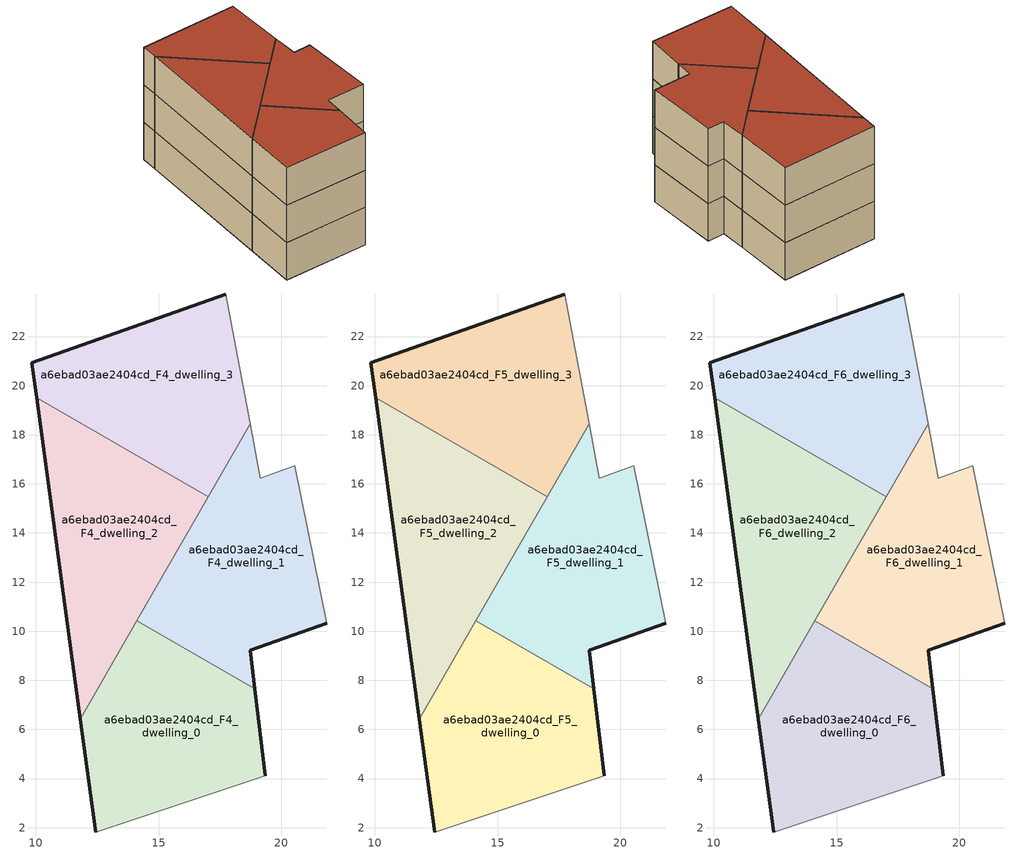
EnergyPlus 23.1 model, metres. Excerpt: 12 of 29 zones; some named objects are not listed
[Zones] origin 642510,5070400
a6ebad03ae2404cd_F4_dwelling_0
 floor to a6ebad03ae2404cd_F3_dwelling_0 (EU_floor_Construction): 19.34,4.12 18.93,7.66 14.12,10.42 11.81,6.4 12.44,1.82 z12
 wall outside (EU_wall_Construction): 12.44,1.82 11.81,6.4 / 18.93,7.66 19.34,4.12 z12:15
 wall to a6ebad03ae2404cd_F4_dwelling_1 (EU_wall_Construction): 14.12,10.42 18.93,7.66 z12:15
 wall adiabatic (EU_wall_Construction): 19.34,4.12 12.44,1.82 z12:15
 wall to a6ebad03ae2404cd_F4_dwelling_2 (EU_wall_Construction): 11.81,6.4 14.12,10.42 z12:15
a6ebad03ae2404cd_F4_dwelling_1
 floor to a6ebad03ae2404cd_F3_dwelling_1 (EU_floor_Construction): 21.84,10.32 20.55,16.73 19.15,16.23 18.73,18.45 14.12,10.42 18.93,7.66 18.74,9.22 z12
 wall outside (EU_wall_Construction): 21.84,10.32 18.74,9.22 18.93,7.66 z12:15
 wall adiabatic (EU_wall_Construction): 18.73,18.45 19.15,16.23 20.55,16.73 21.84,10.32 z12:15
 wall to a6ebad03ae2404cd_F4_dwelling_3 (EU_wall_Construction): 17.03,15.48 18.73,18.45 z12:15
 wall to a6ebad03ae2404cd_F4_dwelling_2 (EU_wall_Construction): 14.12,10.42 17.03,15.48 z12:15
a6ebad03ae2404cd_F4_dwelling_2
 floor to a6ebad03ae2404cd_F3_dwelling_2 (EU_floor_Construction): 11.81,6.4 17.03,15.48 10.03,19.5 z12
 wall outside (EU_wall_Construction): 11.81,6.4 10.03,19.5 z12:15
 wall to a6ebad03ae2404cd_F4_dwelling_3 (EU_wall_Construction): 10.03,19.5 17.03,15.48 z12:15
a6ebad03ae2404cd_F4_dwelling_3
 floor to a6ebad03ae2404cd_F3_dwelling_3 (EU_floor_Construction): 17.03,15.48 18.73,18.45 17.75,23.74 9.84,20.94 10.03,19.5 z12
 wall outside (EU_wall_Construction): 10.03,19.5 9.84,20.94 17.75,23.74 z12:15
 wall adiabatic (EU_wall_Construction): 17.75,23.74 18.73,18.45 z12:15
a6ebad03ae2404cd_F5_dwelling_0
 floor to a6ebad03ae2404cd_F4_dwelling_0 (EU_floor_Construction): 19.34,4.12 18.93,7.66 14.12,10.42 11.81,6.4 12.44,1.82 z15
 wall outside (EU_wall_Construction): 12.44,1.82 11.81,6.4 / 18.93,7.66 19.34,4.12 z15:18
 wall to a6ebad03ae2404cd_F5_dwelling_1 (EU_wall_Construction): 14.12,10.42 18.93,7.66 z15:18
 wall adiabatic (EU_wall_Construction): 19.34,4.12 12.44,1.82 z15:18
 wall to a6ebad03ae2404cd_F5_dwelling_2 (EU_wall_Construction): 11.81,6.4 14.12,10.42 z15:18
a6ebad03ae2404cd_F5_dwelling_1
 floor to a6ebad03ae2404cd_F4_dwelling_1 (EU_floor_Construction): 21.84,10.32 20.55,16.73 19.15,16.23 18.73,18.45 14.12,10.42 18.93,7.66 18.74,9.22 z15
 wall outside (EU_wall_Construction): 21.84,10.32 18.74,9.22 18.93,7.66 z15:18
 wall adiabatic (EU_wall_Construction): 18.73,18.45 19.15,16.23 20.55,16.73 21.84,10.32 z15:18
 wall to a6ebad03ae2404cd_F5_dwelling_3 (EU_wall_Construction): 17.03,15.48 18.73,18.45 z15:18
 wall to a6ebad03ae2404cd_F5_dwelling_2 (EU_wall_Construction): 14.12,10.42 17.03,15.48 z15:18
a6ebad03ae2404cd_F5_dwelling_2
 floor to a6ebad03ae2404cd_F4_dwelling_2 (EU_floor_Construction): 11.81,6.4 17.03,15.48 10.03,19.5 z15
 wall outside (EU_wall_Construction): 11.81,6.4 10.03,19.5 z15:18
 wall to a6ebad03ae2404cd_F5_dwelling_3 (EU_wall_Construction): 10.03,19.5 17.03,15.48 z15:18
a6ebad03ae2404cd_F5_dwelling_3
 floor to a6ebad03ae2404cd_F4_dwelling_3 (EU_floor_Construction): 17.03,15.48 18.73,18.45 17.75,23.74 9.84,20.94 10.03,19.5 z15
 wall outside (EU_wall_Construction): 10.03,19.5 9.84,20.94 17.75,23.74 z15:18
 wall adiabatic (EU_wall_Construction): 17.75,23.74 18.73,18.45 z15:18
a6ebad03ae2404cd_F6_dwelling_0
 floor to a6ebad03ae2404cd_F5_dwelling_0 (EU_floor_Construction): 19.34,4.12 18.93,7.66 14.12,10.42 11.81,6.4 12.44,1.82 z18
 wall outside (EU_wall_Construction): 12.44,1.82 11.81,6.4 / 18.93,7.66 19.34,4.12 z18:21
 wall to a6ebad03ae2404cd_F6_dwelling_1 (EU_wall_Construction): 14.12,10.42 18.93,7.66 z18:21
 wall adiabatic (EU_wall_Construction): 19.34,4.12 12.44,1.82 z18:21
 wall to a6ebad03ae2404cd_F6_dwelling_2 (EU_wall_Construction): 11.81,6.4 14.12,10.42 z18:21
 roof outside (EU_roof_Construction): 18.93,7.66 19.34,4.12 12.44,1.82 11.81,6.4 14.12,10.42 z21
a6ebad03ae2404cd_F6_dwelling_1
 floor to a6ebad03ae2404cd_F5_dwelling_1 (EU_floor_Construction): 21.84,10.32 20.55,16.73 19.15,16.23 18.73,18.45 14.12,10.42 18.93,7.66 18.74,9.22 z18
 wall outside (EU_wall_Construction): 21.84,10.32 18.74,9.22 18.93,7.66 z18:21
 wall adiabatic (EU_wall_Construction): 18.73,18.45 19.15,16.23 20.55,16.73 21.84,10.32 z18:21
 wall to a6ebad03ae2404cd_F6_dwelling_3 (EU_wall_Construction): 17.03,15.48 18.73,18.45 z18:21
 wall to a6ebad03ae2404cd_F6_dwelling_2 (EU_wall_Construction): 14.12,10.42 17.03,15.48 z18:21
 roof outside (EU_roof_Construction): 20.55,16.73 21.84,10.32 18.74,9.22 18.93,7.66 14.12,10.42 18.73,18.45 19.15,16.23 z21
a6ebad03ae2404cd_F6_dwelling_2
 floor to a6ebad03ae2404cd_F5_dwelling_2 (EU_floor_Construction): 11.81,6.4 17.03,15.48 10.03,19.5 z18
 wall outside (EU_wall_Construction): 11.81,6.4 10.03,19.5 z18:21
 wall to a6ebad03ae2404cd_F6_dwelling_3 (EU_wall_Construction): 10.03,19.5 17.03,15.48 z18:21
 roof outside (EU_roof_Construction): 17.03,15.48 11.81,6.4 10.03,19.5 z21
a6ebad03ae2404cd_F6_dwelling_3
 floor to a6ebad03ae2404cd_F5_dwelling_3 (EU_floor_Construction): 17.03,15.48 18.73,18.45 17.75,23.74 9.84,20.94 10.03,19.5 z18
 wall outside (EU_wall_Construction): 10.03,19.5 9.84,20.94 17.75,23.74 z18:21
 wall adiabatic (EU_wall_Construction): 17.75,23.74 18.73,18.45 z18:21
 roof outside (EU_roof_Construction): 17.75,23.74 18.73,18.45 17.03,15.48 10.03,19.5 9.84,20.94 z21
[Building]
EU S2 Campaign: North Axis=0; Terrain=City; Solar Distribution=FullExterior
[Site:Location]
Lyon-Bron: Latitude=45.75; Longitude=5; Time Zone=1; Elevation=198
[SizingPeriod:WeatherFileDays]
AnnualSizingPeriod: Begin Month=1; Begin Day of Month=1; End Month=12; End Day of Month=31; Day of Week for Start Day=Monday; Use Weather File Daylight Saving Period=No; Use Weather File Rain and Snow Indicators=No
[MATERIAL]
EU_InternalMass_Material: Roughness=MediumRough; Thickness=0.1; Conductivity=1; Density=1800; Specific Heat=900; Thermal Absorptance=0.9; Solar Absorptance=0.7; Visible Absorptance=0.7
[MATERIAL:NOMASS] Roughness=MediumRough; Thermal Absorptance=0.9; Solar Absorptance=0.7; Visible Absorptance=0.7
Name | Thermal Resistance
EU_wall_NoMass | 0.776494
EU_roof_NoMass | 0.486893
EU_floor_NoMass | 0.421597
[CONSTRUCTION]
EU_wall_Construction: EU_wall_NoMass
EU_roof_Construction: EU_roof_NoMass
EU_floor_Construction: EU_floor_NoMass
EU_InternalMass_Construction: EU_InternalMass_Material
[ZONE] Type=1; Multiplier=1; Ceiling Height=autocalculate; Floor Area=autocalculate; Part of Total Floor Area=Yes
Name | Volume
a6ebad03ae2404cd_F4_dwelling_0; a6ebad03ae2404cd_F5_dwelling_0; a6ebad03ae2404cd_F6_dwelling_0 | 126.617
a6ebad03ae2404cd_F4_dwelling_1; a6ebad03ae2404cd_F5_dwelling_1; a6ebad03ae2404cd_F6_dwelling_1 | 126.619
a6ebad03ae2404cd_F4_dwelling_2; a6ebad03ae2404cd_F5_dwelling_2; a6ebad03ae2404cd_F6_dwelling_2 | 126.627
a6ebad03ae2404cd_F4_dwelling_3; a6ebad03ae2404cd_F5_dwelling_3; a6ebad03ae2404cd_F6_dwelling_3 | 126.633
[INTERNALMASS] Construction=EU_InternalMass_Construction
Name | Zone or ZoneList | Surface Area
a6ebad03ae2404cd_F4_dwelling_0_EU_InternalMass | a6ebad03ae2404cd_F4_dwelling_0 | 42.2059
a6ebad03ae2404cd_F4_dwelling_1_EU_InternalMass | a6ebad03ae2404cd_F4_dwelling_1 | 42.2057
a6ebad03ae2404cd_F4_dwelling_2_EU_InternalMass | a6ebad03ae2404cd_F4_dwelling_2 | 42.21
a6ebad03ae2404cd_F4_dwelling_3_EU_InternalMass | a6ebad03ae2404cd_F4_dwelling_3 | 42.2102
a6ebad03ae2404cd_F5_dwelling_0_EU_InternalMass | a6ebad03ae2404cd_F5_dwelling_0 | 42.2059
a6ebad03ae2404cd_F5_dwelling_1_EU_InternalMass | a6ebad03ae2404cd_F5_dwelling_1 | 42.2057
a6ebad03ae2404cd_F5_dwelling_2_EU_InternalMass | a6ebad03ae2404cd_F5_dwelling_2 | 42.21
a6ebad03ae2404cd_F5_dwelling_3_EU_InternalMass | a6ebad03ae2404cd_F5_dwelling_3 | 42.2102
a6ebad03ae2404cd_F6_dwelling_0_EU_InternalMass | a6ebad03ae2404cd_F6_dwelling_0 | 42.2059
a6ebad03ae2404cd_F6_dwelling_1_EU_InternalMass | a6ebad03ae2404cd_F6_dwelling_1 | 42.2057
a6ebad03ae2404cd_F6_dwelling_2_EU_InternalMass | a6ebad03ae2404cd_F6_dwelling_2 | 42.21
a6ebad03ae2404cd_F6_dwelling_3_EU_InternalMass | a6ebad03ae2404cd_F6_dwelling_3 | 42.2102
[OTHEREQUIPMENT] Fuel Type=Electricity; Design Level Calculation Method=Watts/Area; Power per Zone Floor Area=1; Fraction Latent=0; Fraction Radiant=0; Fraction Lost=0; Carbon Dioxide Generation Rate=0; EndUse Subcategory=EU_Step8_InternalGains
Name | Zone or ZoneList or Space or SpaceList | Schedule
EU_Step8_InternalGain_a6ebad03ae2404cd_F4_dwelling_0_f000 | a6ebad03ae2404cd_F4_dwelling_0 | EU_Step8_GainSchedule_a6ebad03ae2404cd_F4_dwelling_0_f000
EU_Step8_InternalGain_a6ebad03ae2404cd_F4_dwelling_1_f000 | a6ebad03ae2404cd_F4_dwelling_1 | EU_Step8_GainSchedule_a6ebad03ae2404cd_F4_dwelling_1_f000
EU_Step8_InternalGain_a6ebad03ae2404cd_F4_dwelling_2_f000 | a6ebad03ae2404cd_F4_dwelling_2 | EU_Step8_GainSchedule_a6ebad03ae2404cd_F4_dwelling_2_f000
EU_Step8_InternalGain_a6ebad03ae2404cd_F4_dwelling_3_f000 | a6ebad03ae2404cd_F4_dwelling_3 | EU_Step8_GainSchedule_a6ebad03ae2404cd_F4_dwelling_3_f000
EU_Step8_InternalGain_a6ebad03ae2404cd_F5_dwelling_0_f000 | a6ebad03ae2404cd_F5_dwelling_0 | EU_Step8_GainSchedule_a6ebad03ae2404cd_F5_dwelling_0_f000
EU_Step8_InternalGain_a6ebad03ae2404cd_F5_dwelling_1_f000 | a6ebad03ae2404cd_F5_dwelling_1 | EU_Step8_GainSchedule_a6ebad03ae2404cd_F5_dwelling_1_f000
EU_Step8_InternalGain_a6ebad03ae2404cd_F5_dwelling_2_f000 | a6ebad03ae2404cd_F5_dwelling_2 | EU_Step8_GainSchedule_a6ebad03ae2404cd_F5_dwelling_2_f000
EU_Step8_InternalGain_a6ebad03ae2404cd_F5_dwelling_3_f000 | a6ebad03ae2404cd_F5_dwelling_3 | EU_Step8_GainSchedule_a6ebad03ae2404cd_F5_dwelling_3_f000
EU_Step8_InternalGain_a6ebad03ae2404cd_F6_dwelling_0_f000 | a6ebad03ae2404cd_F6_dwelling_0 | EU_Step8_GainSchedule_a6ebad03ae2404cd_F6_dwelling_0_f000
EU_Step8_InternalGain_a6ebad03ae2404cd_F6_dwelling_1_f000 | a6ebad03ae2404cd_F6_dwelling_1 | EU_Step8_GainSchedule_a6ebad03ae2404cd_F6_dwelling_1_f000
EU_Step8_InternalGain_a6ebad03ae2404cd_F6_dwelling_2_f000 | a6ebad03ae2404cd_F6_dwelling_2 | EU_Step8_GainSchedule_a6ebad03ae2404cd_F6_dwelling_2_f000
EU_Step8_InternalGain_a6ebad03ae2404cd_F6_dwelling_3_f000 | a6ebad03ae2404cd_F6_dwelling_3 | EU_Step8_GainSchedule_a6ebad03ae2404cd_F6_dwelling_3_f000
[ZONEVENTILATION:DESIGNFLOWRATE] Schedule=EU_AlwaysOn; Design Flow Rate Calculation Method=AirChanges/Hour; Air Changes per Hour=0.693814; Ventilation Type=Natural; Fan Pressure Rise=0; Fan Total Efficiency=1; Constant Term Coefficient=1; Temperature Term Coefficient=0; Velocity Term Coefficient=0; Velocity Squared Term Coefficient=0; Minimum Indoor Temperature=-100; Maximum Indoor Temperature=100; Delta Temperature=-100; Minimum Outdoor Temperature=-100; Maximum Outdoor Temperature=100; Maximum Wind Speed=40
Name | Zone or ZoneList or Space or SpaceList
EU_ConstantAir_a6ebad03ae2404cd_F4_dwelling_0 | a6ebad03ae2404cd_F4_dwelling_0
EU_ConstantAir_a6ebad03ae2404cd_F4_dwelling_1 | a6ebad03ae2404cd_F4_dwelling_1
EU_ConstantAir_a6ebad03ae2404cd_F4_dwelling_2 | a6ebad03ae2404cd_F4_dwelling_2
EU_ConstantAir_a6ebad03ae2404cd_F4_dwelling_3 | a6ebad03ae2404cd_F4_dwelling_3
EU_ConstantAir_a6ebad03ae2404cd_F5_dwelling_0 | a6ebad03ae2404cd_F5_dwelling_0
EU_ConstantAir_a6ebad03ae2404cd_F5_dwelling_1 | a6ebad03ae2404cd_F5_dwelling_1
EU_ConstantAir_a6ebad03ae2404cd_F5_dwelling_2 | a6ebad03ae2404cd_F5_dwelling_2
EU_ConstantAir_a6ebad03ae2404cd_F5_dwelling_3 | a6ebad03ae2404cd_F5_dwelling_3
EU_ConstantAir_a6ebad03ae2404cd_F6_dwelling_0 | a6ebad03ae2404cd_F6_dwelling_0
EU_ConstantAir_a6ebad03ae2404cd_F6_dwelling_1 | a6ebad03ae2404cd_F6_dwelling_1
EU_ConstantAir_a6ebad03ae2404cd_F6_dwelling_2 | a6ebad03ae2404cd_F6_dwelling_2
EU_ConstantAir_a6ebad03ae2404cd_F6_dwelling_3 | a6ebad03ae2404cd_F6_dwelling_3
[HVACTEMPLATE:ZONE:IDEALLOADSAIRSYSTEM] System Availability Schedule=EU_AlwaysOn; Maximum Heating Supply Air Temperature=50; Minimum Cooling Supply Air Temperature=13; Maximum Heating Supply Air Humidity Ratio=0.0156; Minimum Cooling Supply Air Humidity Ratio=0.0077; Heating Limit=NoLimit; Cooling Limit=NoLimit; Heating Availability Schedule=EU_AlwaysOn; Cooling Availability Schedule=EU_CoolingOff; Dehumidification Control Type=ConstantSensibleHeatRatio; Cooling Sensible Heat Ratio=0.7; Dehumidification Setpoint=60; Humidification Control Type=None; Humidification Setpoint=30; Outdoor Air Method=None; Outdoor Air Flow Rate per Person=0.00944; Outdoor Air Flow Rate per Zone Floor Area=0; Outdoor Air Flow Rate per Zone=0; Demand Controlled Ventilation Type=None; Outdoor Air Economizer Type=NoEconomizer; Heat Recovery Type=None; Sensible Heat Recovery Effectiveness=0.7; Latent Heat Recovery Effectiveness=0.65
Name | Template Thermostat
a6ebad03ae2404cd_F4_dwelling_0 | EU_HeatOnly_a6ebad03ae2404cd_F4_dwelling_0
a6ebad03ae2404cd_F4_dwelling_1 | EU_HeatOnly_a6ebad03ae2404cd_F4_dwelling_1
a6ebad03ae2404cd_F4_dwelling_2 | EU_HeatOnly_a6ebad03ae2404cd_F4_dwelling_2
a6ebad03ae2404cd_F4_dwelling_3 | EU_HeatOnly_a6ebad03ae2404cd_F4_dwelling_3
a6ebad03ae2404cd_F5_dwelling_0 | EU_HeatOnly_a6ebad03ae2404cd_F5_dwelling_0
a6ebad03ae2404cd_F5_dwelling_1 | EU_HeatOnly_a6ebad03ae2404cd_F5_dwelling_1
a6ebad03ae2404cd_F5_dwelling_2 | EU_HeatOnly_a6ebad03ae2404cd_F5_dwelling_2
a6ebad03ae2404cd_F5_dwelling_3 | EU_HeatOnly_a6ebad03ae2404cd_F5_dwelling_3
a6ebad03ae2404cd_F6_dwelling_0 | EU_HeatOnly_a6ebad03ae2404cd_F6_dwelling_0
a6ebad03ae2404cd_F6_dwelling_1 | EU_HeatOnly_a6ebad03ae2404cd_F6_dwelling_1
a6ebad03ae2404cd_F6_dwelling_2 | EU_HeatOnly_a6ebad03ae2404cd_F6_dwelling_2
a6ebad03ae2404cd_F6_dwelling_3 | EU_HeatOnly_a6ebad03ae2404cd_F6_dwelling_3
[SIZING:ZONE] Zone Cooling Design Supply Air Temperature Input Method=SupplyAirTemperature; Zone Cooling Design Supply Air Temperature=13; Zone Heating Design Supply Air Temperature Input Method=SupplyAirTemperature; Zone Heating Design Supply Air Temperature=50; Zone Cooling Design Supply Air Humidity Ratio=0.008; Zone Heating Design Supply Air Humidity Ratio=0.008; Cooling Design Air Flow Method=DesignDay; Cooling Design Air Flow Rate=0; Cooling Minimum Air Flow per Zone Floor Area=0.000762; Cooling Minimum Air Flow=0; Cooling Minimum Air Flow Fraction=0.2; Heating Design Air Flow Method=DesignDay; Heating Design Air Flow Rate=0; Heating Maximum Air Flow per Zone Floor Area=0.002032; Heating Maximum Air Flow=0.141576; Heating Maximum Air Flow Fraction=0.3; Account for Dedicated Outdoor Air System=No; Dedicated Outdoor Air System Control Strategy=NeutralSupplyAir; Dedicated Outdoor Air Low Setpoint Temperature for Design=autosize; Dedicated Outdoor Air High Setpoint Temperature for Design=autosize; Zone Load Sizing Method=Sensible Load Only No Latent Load; Zone Latent Cooling Design Supply Air Humidity Ratio Input Method=HumidityRatioDifference; Zone Cooling Design Supply Air Humidity Ratio Difference=0.005; Zone Latent Heating Design Supply Air Humidity Ratio Input Method=HumidityRatioDifference; Zone Humidification Design Supply Air Humidity Ratio Difference=0.005
a6ebad03ae2404cd_F4_dwelling_0; a6ebad03ae2404cd_F4_dwelling_1; a6ebad03ae2404cd_F4_dwelling_2; a6ebad03ae2404cd_F4_dwelling_3; a6ebad03ae2404cd_F5_dwelling_0; a6ebad03ae2404cd_F5_dwelling_1; a6ebad03ae2404cd_F5_dwelling_2; a6ebad03ae2404cd_F5_dwelling_3; a6ebad03ae2404cd_F6_dwelling_0; a6ebad03ae2404cd_F6_dwelling_1; a6ebad03ae2404cd_F6_dwelling_2; a6ebad03ae2404cd_F6_dwelling_3
[SCHEDULE:CONSTANT]
Name | Hourly Value
EU_AlwaysOn | 1
EU_CoolingOff | 0
[SCHEDULE:FILE] Column Number=1; Rows to Skip at Top=0; Number of Hours of Data=8760; Column Separator=Comma; Interpolate to Timestep=No; Minutes per Item=60; Adjust Schedule for Daylight Savings=Yes
Name | File
EU_Step8_GainSchedule_a6ebad03ae2404cd_F4_dwelling_0_f000 | ../../schedules/a6ebad03ae2404cd/a6ebad03ae2404cd_F4_dwelling_0_f000_gain.csv
EU_Step8_GainSchedule_a6ebad03ae2404cd_F4_dwelling_1_f000 | ../../schedules/a6ebad03ae2404cd/a6ebad03ae2404cd_F4_dwelling_1_f000_gain.csv
EU_Step8_GainSchedule_a6ebad03ae2404cd_F4_dwelling_2_f000 | ../../schedules/a6ebad03ae2404cd/a6ebad03ae2404cd_F4_dwelling_2_f000_gain.csv
EU_Step8_GainSchedule_a6ebad03ae2404cd_F4_dwelling_3_f000 | ../../schedules/a6ebad03ae2404cd/a6ebad03ae2404cd_F4_dwelling_3_f000_gain.csv
EU_Step8_GainSchedule_a6ebad03ae2404cd_F5_dwelling_0_f000 | ../../schedules/a6ebad03ae2404cd/a6ebad03ae2404cd_F5_dwelling_0_f000_gain.csv
EU_Step8_GainSchedule_a6ebad03ae2404cd_F5_dwelling_1_f000 | ../../schedules/a6ebad03ae2404cd/a6ebad03ae2404cd_F5_dwelling_1_f000_gain.csv
EU_Step8_GainSchedule_a6ebad03ae2404cd_F5_dwelling_2_f000 | ../../schedules/a6ebad03ae2404cd/a6ebad03ae2404cd_F5_dwelling_2_f000_gain.csv
EU_Step8_GainSchedule_a6ebad03ae2404cd_F5_dwelling_3_f000 | ../../schedules/a6ebad03ae2404cd/a6ebad03ae2404cd_F5_dwelling_3_f000_gain.csv
EU_Step8_GainSchedule_a6ebad03ae2404cd_F6_dwelling_0_f000 | ../../schedules/a6ebad03ae2404cd/a6ebad03ae2404cd_F6_dwelling_0_f000_gain.csv
EU_Step8_GainSchedule_a6ebad03ae2404cd_F6_dwelling_1_f000 | ../../schedules/a6ebad03ae2404cd/a6ebad03ae2404cd_F6_dwelling_1_f000_gain.csv
EU_Step8_GainSchedule_a6ebad03ae2404cd_F6_dwelling_2_f000 | ../../schedules/a6ebad03ae2404cd/a6ebad03ae2404cd_F6_dwelling_2_f000_gain.csv
EU_Step8_GainSchedule_a6ebad03ae2404cd_F6_dwelling_3_f000 | ../../schedules/a6ebad03ae2404cd/a6ebad03ae2404cd_F6_dwelling_3_f000_gain.csv
